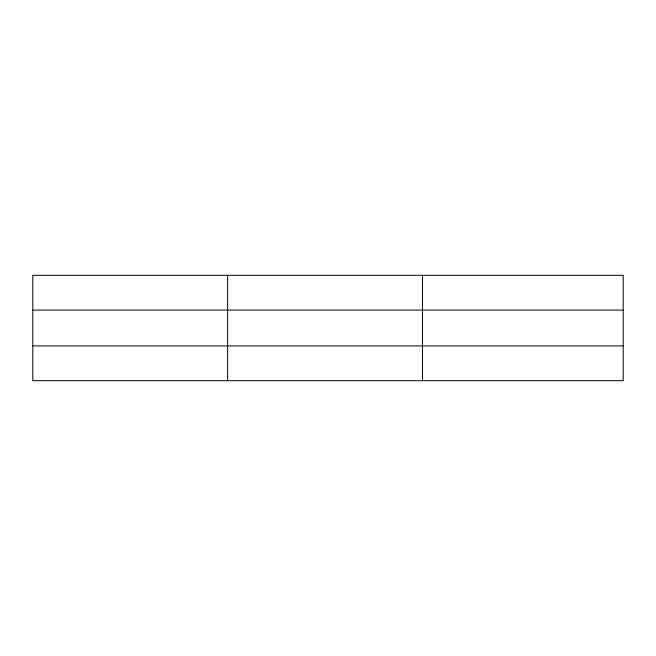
<?xml version="1.0" encoding="UTF-8"?>
<svg xmlns="http://www.w3.org/2000/svg" width="656" height="656" viewBox="0 0 656 656"><rect width="100%" height="100%" fill="white"/><g stroke="black" fill="none" stroke-linecap="round" stroke-linejoin="round"><path stroke-width="0.98" d="M227.632 275.29L227.632 380.71M422.464 275.29L422.464 380.71M623.2 345.917L623.2 380.71L32.8 380.71L32.8 275.29L623.2 275.29L623.2 345.917L32.8 345.917M32.8 310.083L623.2 310.083"/></g></svg>
